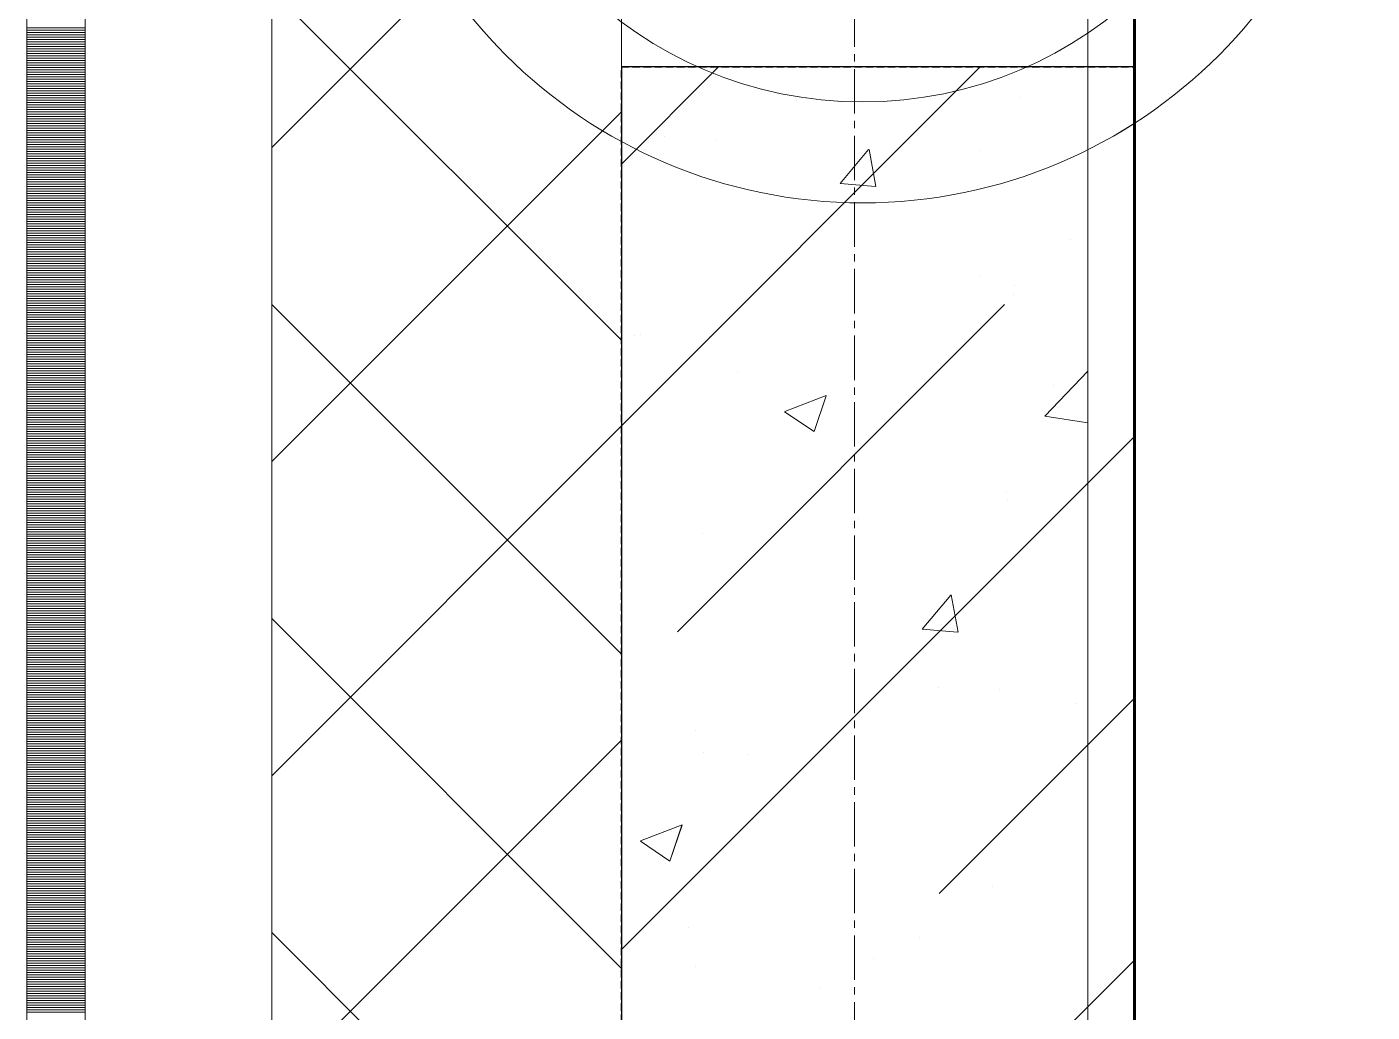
# Model space of a CAD drawing. Header units: millimetres. Extents: x 470010 to 1231400, y -134005 to 421770.
# Drawn here: x 672519 to 673096, y -48116 to -47694 of the extents above; entities that cross this region are included whole.
import ezdxf
from ezdxf.enums import TextEntityAlignment as Align

# ---------------------------------------------------------------- set-up
doc = ezdxf.new("R2010")
doc.units = ezdxf.units.MM
for name, pattern in [('CENTER2', [28.575, 19.05, -3.175, 3.175, -3.175]), ('DASHED', [19.05, 12.7, -6.35]), ('HIDDEN2', [4.7625, 3.175, -1.5875])]:
    doc.linetypes.add(name, pattern=pattern)
doc.layers.get('Defpoints').update_dxf_attribs({"color": 140})
for name, color, linetype, lineweight in [('0) шп потолок', 3, 'Continuous', 60), ('АР_Колонны', 70, 'Continuous', 30), ('АР_Стены ЖБ', 7, 'Continuous', 35), ('АР_Стены ПЕНОблок', 52, 'Continuous', 20), ('АР_Тонкая', 254, 'Continuous', 5), ('АР_Утеплитель', 31, 'Continuous', 0), ('АР_Штриховка', 8, 'Continuous', 0)]:
    doc.layers.add(name, color=color, linetype=linetype, lineweight=lineweight)
doc.layers.add('АР_Делит', color=120, linetype='Continuous', lineweight=0, plot=False)
doc.layers.add('РД_Оси_100', color=7, linetype='Continuous', lineweight=0, true_color=0x525252)
doc.styles.add('style1', font='ARIALN.TTF')

# ---------------------------------------------------------------- blocks, each defined once
blk = doc.blocks.new('СОШ_2200_АР_ОСИ_М100_28.05.24')
at = {"layer": 'АР_Делит', "color": 251, "linetype": 'DASHED', "true_color": 0x636466}
blk.add_lwpolyline([(114955, 135155), (114955, -355), (93595.036, -355), (93595.036, 13855), (94145, 13855), (94145, 68320), (66055, 68320), (66055, 13857.73), (83455, 13857.73), (83455, -355), (45245, -355), (45245, 13145), (44695, 13145), (44695, 26755), (45245, 26755), (45245, 68320), (20455, 68320), (20455, 26755), (27955, 26755), (27955, 13145), (-355, 13145), (-355, 100855)], dxfattribs=at)
at = {"layer": 'РД_Оси_100', "color": 251, "linetype": 'CENTER2', "true_color": 0x636466}
blk.add_line((0, -6155), (0, 139938.679), dxfattribs=at)
blk = doc.blocks.new('A$C9108343f')
at = {"layer": '0) шп потолок'}
blk.add_lwpolyline([(14844.96, 52575), (14844.96, 61255), (7274.96, 61255), (7274.96, 52155), (13824.96, 52155)], dxfattribs=at)
at = {"layer": 'АР_Делит', "color": 18, "true_color": 0x000000}
for radius in [216.34, 173.04]:
    blk.add_circle((7158.34, 52813.08), radius, dxfattribs=at)
at = {"layer": 'АР_Колонны', "color": 18, "linetype": 'HIDDEN2', "lineweight": 25, "true_color": 0x000000}
for p, q in [((7054.96, 52655), (7274.96, 52655)), ((7054.96, 51455), (7054.96, 52655)), ((7274.96, 52655), (7274.96, 51455))]:
    blk.add_line(p, q, dxfattribs=at)
at = {"layer": 'АР_Колонны', "color": 18, "linetype": 'Continuous', "lineweight": 15, "true_color": 0x000000}
for p, q in [((7274.96, 52655), (7054.96, 52655)), ((7054.96, 52655), (7054.96, 51455)), ((7274.96, 52655), (7054.96, 52655)), ((7054.96, 52655), (7054.96, 51455)), ((7274.96, 51455), (7274.96, 52655)), ((7274.96, 51455), (7274.96, 52655))]:
    blk.add_line(p, q, dxfattribs=at)
at = {"layer": 'АР_Стены ЖБ', "color": 18, "linetype": 'Continuous', "lineweight": 30, "true_color": 0x000000}
for p, q in [((7274.96, 52655), (7054.96, 52655)), ((7054.96, 52655), (7054.96, 51455)), ((7274.96, 51455), (7274.96, 52655))]:
    blk.add_line(p, q, dxfattribs=at)
at = {"layer": 'АР_Стены ПЕНОблок', "color": 18, "linetype": 'Continuous', "lineweight": 20, "true_color": 0x000000}
for p, q in [((7054.96, 97555), (7054.96, 21355)), ((7254.96, 21355), (7254.96, 97555))]:
    blk.add_line(p, q, dxfattribs=at)
at = {"layer": 'АР_Тонкая', "color": 18, "linetype": 'Continuous', "lineweight": 5, "true_color": 0x000000}
for p, q in [((6799.96, 97555), (6799.96, 21355)), ((6824.96, 97555), (6824.96, 21355)), ((6824.96, 21355), (6824.96, 97555)), ((6904.96, 21355), (6904.96, 97555))]:
    blk.add_line(p, q, dxfattribs=at)
at = {"layer": 'АР_Утеплитель', "color": 18, "linetype": 'Continuous', "lineweight": 0, "true_color": 0x000000}
for p, q in [((6904.96, 97555), (6904.96, 21355)), ((7054.96, 21355), (7054.96, 97555))]:
    blk.add_line(p, q, dxfattribs=at)
at = {"layer": 'АР_Штриховка', "color": 18, "linetype": 'Continuous', "lineweight": 0, "true_color": 0x000000}
for p, q in [((6904.96, 52620.48), (7054.96, 52770.48)), ((7054.96, 52537.92), (6904.96, 52687.92)), ((6799.96, 52671.75), (6824.96, 52671.75)), ((6799.96, 52670.75), (6824.96, 52670.75)), ((6799.96, 52669.75), (6824.96, 52669.75)), ((6799.96, 52668.75), (6824.96, 52668.75)), ((6799.96, 52667.75), (6824.96, 52667.75)), ((6799.96, 52666.75), (6824.96, 52666.75)), ((6799.96, 52665.75), (6824.96, 52665.75)), ((6799.96, 52664.75), (6824.96, 52664.75)), ((6799.96, 52663.75), (6824.96, 52663.75)), ((6799.96, 52662.75), (6824.96, 52662.75)), ((6799.96, 52661.75), (6824.96, 52661.75)), ((6799.96, 52660.75), (6824.96, 52660.75)), ((6799.96, 52659.75), (6824.96, 52659.75)), ((6799.96, 52658.75), (6824.96, 52658.75)), ((6799.96, 52657.75), (6824.96, 52657.75)), ((6799.96, 52656.75), (6824.96, 52656.75)), ((6799.96, 52655.75), (6824.96, 52655.75)), ((6799.96, 52654.75), (6824.96, 52654.75)), ((6799.96, 52653.75), (6824.96, 52653.75)), ((6799.96, 52652.75), (6824.96, 52652.75)), ((6799.96, 52651.75), (6824.96, 52651.75)), ((6799.96, 52650.75), (6824.96, 52650.75)), ((6799.96, 52649.75), (6824.96, 52649.75)), ((7111.87, 52654.03), (7111.87, 52654.03)), ((7155.32, 52653.4), (7155.32, 52653.4)), ((6799.96, 52648.75), (6824.96, 52648.75)), ((6799.96, 52647.75), (6824.96, 52647.75)), ((6799.96, 52646.75), (6824.96, 52646.75)), ((6799.96, 52645.75), (6824.96, 52645.75)), ((6799.96, 52644.75), (6824.96, 52644.75)), ((6799.96, 52643.75), (6824.96, 52643.75)), ((6799.96, 52642.75), (6824.96, 52642.75)), ((6799.96, 52641.75), (6824.96, 52641.75)), ((6799.96, 52640.75), (6824.96, 52640.75)), ((6799.96, 52639.75), (6824.96, 52639.75)), ((6799.96, 52638.75), (6824.96, 52638.75)), ((6799.96, 52637.75), (6824.96, 52637.75)), ((7130.01, 52640.47), (7130.01, 52640.47)), ((7226.31, 52641.93), (7226.31, 52641.93)), ((6799.96, 52636.75), (6824.96, 52636.75)), ((6799.96, 52635.75), (6824.96, 52635.75)), ((6799.96, 52634.75), (6824.96, 52634.75)), ((6799.96, 52633.75), (6824.96, 52633.75)), ((6799.96, 52632.75), (6824.96, 52632.75)), ((6904.96, 52485.78), (7054.96, 52635.78)), ((6799.96, 52631.75), (6824.96, 52631.75)), ((6799.96, 52630.75), (6824.96, 52630.75)), ((6799.96, 52629.75), (6824.96, 52629.75)), ((6799.96, 52628.75), (6824.96, 52628.75)), ((6799.96, 52627.75), (6824.96, 52627.75)), ((6799.96, 52626.75), (6824.96, 52626.75)), ((6799.96, 52625.75), (6824.96, 52625.75)), ((6799.96, 52624.75), (6824.96, 52624.75)), ((6799.96, 52623.75), (6824.96, 52623.75)), ((6799.96, 52622.75), (6824.96, 52622.75)), ((6799.96, 52621.75), (6824.96, 52621.75)), ((6799.96, 52620.75), (6824.96, 52620.75)), ((7073.29, 52625.01), (7073.29, 52625.01)), ((7095.9, 52624.04), (7095.9, 52624.04)), ((6799.96, 52619.75), (6824.96, 52619.75)), ((6799.96, 52618.75), (6824.96, 52618.75)), ((6799.96, 52617.75), (6824.96, 52617.75)), ((6799.96, 52616.75), (6824.96, 52616.75)), ((6799.96, 52615.75), (6824.96, 52615.75)), ((6799.96, 52614.75), (6824.96, 52614.75)), ((7148.73, 52605.04), (7160.97, 52619.63)), ((7164.11, 52603.75), (7161.17, 52619.67)), ((7208.88, 52619.28), (7208.88, 52619.28)), ((6799.96, 52613.75), (6824.96, 52613.75)), ((6799.96, 52612.75), (6824.96, 52612.75)), ((6799.96, 52611.75), (6824.96, 52611.75)), ((6799.96, 52610.75), (6824.96, 52610.75)), ((6799.96, 52609.75), (6824.96, 52609.75)), ((6799.96, 52608.75), (6824.96, 52608.75)), ((6799.96, 52607.75), (6824.96, 52607.75)), ((6799.96, 52606.75), (6824.96, 52606.75)), ((6799.96, 52605.75), (6824.96, 52605.75)), ((6799.96, 52604.75), (6824.96, 52604.75)), ((6799.96, 52603.75), (6824.96, 52603.75)), ((7148.73, 52605.04), (7163.91, 52603.71)), ((6799.96, 52602.75), (6824.96, 52602.75)), ((6799.96, 52601.75), (6824.96, 52601.75)), ((6799.96, 52600.75), (6824.96, 52600.75)), ((6799.96, 52599.75), (6824.96, 52599.75)), ((6799.96, 52598.75), (6824.96, 52598.75)), ((6799.96, 52597.75), (6824.96, 52597.75)), ((6799.96, 52596.75), (6824.96, 52596.75)), ((6799.96, 52595.75), (6824.96, 52595.75)), ((6799.96, 52594.75), (6824.96, 52594.75)), ((6799.96, 52593.75), (6824.96, 52593.75)), ((6799.96, 52592.75), (6824.96, 52592.75)), ((6799.96, 52591.75), (6824.96, 52591.75)), ((6799.96, 52590.75), (6824.96, 52590.75)), ((6799.96, 52589.75), (6824.96, 52589.75)), ((6799.96, 52588.75), (6824.96, 52588.75)), ((6799.96, 52587.75), (6824.96, 52587.75)), ((6799.96, 52586.75), (6824.96, 52586.75)), ((6799.96, 52585.75), (6824.96, 52585.75)), ((6799.96, 52584.75), (6824.96, 52584.75)), ((6799.96, 52583.75), (6824.96, 52583.75)), ((6799.96, 52582.75), (6824.96, 52582.75)), ((6799.96, 52581.75), (6824.96, 52581.75)), ((6799.96, 52580.75), (6824.96, 52580.75)), ((6799.96, 52579.75), (6824.96, 52579.75)), ((6799.96, 52578.75), (6824.96, 52578.75)), ((6799.96, 52577.75), (6824.96, 52577.75)), ((6799.96, 52576.75), (6824.96, 52576.75)), ((6799.96, 52575.75), (6824.96, 52575.75)), ((6799.96, 52574.75), (6824.96, 52574.75)), ((6799.96, 52573.75), (6824.96, 52573.75)), ((6799.96, 52572.75), (6824.96, 52572.75)), ((6799.96, 52571.75), (6824.96, 52571.75)), ((6799.96, 52570.75), (6824.96, 52570.75)), ((6799.96, 52569.75), (6824.96, 52569.75)), ((6799.96, 52568.75), (6824.96, 52568.75)), ((6799.96, 52567.75), (6824.96, 52567.75)), ((6799.96, 52566.75), (6824.96, 52566.75)), ((6799.96, 52565.75), (6824.96, 52565.75)), ((6799.96, 52564.75), (6824.96, 52564.75)), ((6799.96, 52563.75), (6824.96, 52563.75)), ((6799.96, 52562.75), (6824.96, 52562.75)), ((7208.87, 52565.14), (7208.87, 52565.14)), ((6799.96, 52561.75), (6824.96, 52561.75)), ((6799.96, 52560.75), (6824.96, 52560.75)), ((6799.96, 52559.75), (6824.96, 52559.75)), ((6799.96, 52558.75), (6824.96, 52558.75)), ((6799.96, 52557.75), (6824.96, 52557.75)), ((7223.22, 52557.37), (7223.22, 52557.37)), ((7223.6, 52561.41), (7223.6, 52561.41)), ((6799.96, 52556.75), (6824.96, 52556.75)), ((6799.96, 52555.75), (6824.96, 52555.75)), ((6799.96, 52554.75), (6824.96, 52554.75)), ((6799.96, 52553.75), (6824.96, 52553.75)), ((6799.96, 52552.75), (6824.96, 52552.75)), ((6799.96, 52551.75), (6824.96, 52551.75)), ((7054.96, 52403.21), (6904.96, 52553.21)), ((6799.96, 52550.75), (6824.96, 52550.75)), ((6799.96, 52549.75), (6824.96, 52549.75)), ((6799.96, 52548.75), (6824.96, 52548.75)), ((6799.96, 52547.75), (6824.96, 52547.75)), ((6799.96, 52546.75), (6824.96, 52546.75)), ((6799.96, 52545.75), (6824.96, 52545.75)), ((6799.96, 52544.75), (6824.96, 52544.75)), ((6799.96, 52543.75), (6824.96, 52543.75)), ((6799.96, 52542.75), (6824.96, 52542.75)), ((6799.96, 52541.75), (6824.96, 52541.75)), ((6799.96, 52540.75), (6824.96, 52540.75)), ((6799.96, 52539.75), (6824.96, 52539.75)), ((7060.74, 52539.72), (7060.74, 52539.72)), ((7063.19, 52540.29), (7063.19, 52540.29)), ((6799.96, 52538.75), (6824.96, 52538.75)), ((6799.96, 52537.75), (6824.96, 52537.75)), ((6799.96, 52536.75), (6824.96, 52536.75)), ((6799.96, 52535.75), (6824.96, 52535.75)), ((6799.96, 52534.75), (6824.96, 52534.75)), ((7092.81, 52539.49), (7092.81, 52539.49)), ((6799.96, 52533.75), (6824.96, 52533.75)), ((6799.96, 52532.75), (6824.96, 52532.75)), ((6799.96, 52531.75), (6824.96, 52531.75)), ((6799.96, 52530.75), (6824.96, 52530.75)), ((6799.96, 52529.75), (6824.96, 52529.75)), ((6799.96, 52528.75), (6824.96, 52528.75)), ((6799.96, 52527.75), (6824.96, 52527.75)), ((6799.96, 52526.75), (6824.96, 52526.75)), ((6799.96, 52525.75), (6824.96, 52525.75)), ((6799.96, 52524.75), (6824.96, 52524.75)), ((6799.96, 52523.75), (6824.96, 52523.75)), ((6799.96, 52522.75), (6824.96, 52522.75)), ((7104.79, 52524.29), (7104.79, 52524.29)), ((7236.52, 52505.33), (7254.96, 52524.54)), ((6799.96, 52521.75), (6824.96, 52521.75)), ((6799.96, 52520.75), (6824.96, 52520.75)), ((6799.96, 52519.75), (6824.96, 52519.75)), ((6799.96, 52518.75), (6824.96, 52518.75)), ((6799.96, 52517.75), (6824.96, 52517.75)), ((6799.96, 52516.75), (6824.96, 52516.75)), ((7240.38, 52518.56), (7240.38, 52518.56)), ((6799.96, 52515.75), (6824.96, 52515.75)), ((6799.96, 52514.75), (6824.96, 52514.75)), ((6799.96, 52513.75), (6824.96, 52513.75)), ((6799.96, 52512.75), (6824.96, 52512.75)), ((6799.96, 52511.75), (6824.96, 52511.75)), ((7125.01, 52507.34), (7142.8, 52514.17)), ((7137.59, 52498.68), (7142.75, 52514.03)), ((6799.96, 52510.75), (6824.96, 52510.75)), ((6799.96, 52509.75), (6824.96, 52509.75)), ((6799.96, 52508.75), (6824.96, 52508.75)), ((6799.96, 52507.75), (6824.96, 52507.75)), ((6799.96, 52506.75), (6824.96, 52506.75)), ((6799.96, 52505.75), (6824.96, 52505.75)), ((7124.95, 52507.2), (7137.58, 52498.68)), ((7236.56, 52505.24), (7254.96, 52502.38)), ((6799.96, 52504.75), (6824.96, 52504.75)), ((6799.96, 52503.75), (6824.96, 52503.75)), ((6799.96, 52502.75), (6824.96, 52502.75)), ((6799.96, 52501.75), (6824.96, 52501.75)), ((6799.96, 52500.75), (6824.96, 52500.75)), ((6799.96, 52499.75), (6824.96, 52499.75)), ((6904.96, 52351.08), (7054.96, 52501.08)), ((6799.96, 52498.75), (6824.96, 52498.75)), ((6799.96, 52497.75), (6824.96, 52497.75)), ((6799.96, 52496.75), (6824.96, 52496.75)), ((6799.96, 52495.75), (6824.96, 52495.75)), ((6799.96, 52494.75), (6824.96, 52494.75)), ((6799.96, 52493.75), (6824.96, 52493.75)), ((6799.96, 52492.75), (6824.96, 52492.75)), ((6799.96, 52491.75), (6824.96, 52491.75)), ((6799.96, 52490.75), (6824.96, 52490.75)), ((6799.96, 52489.75), (6824.96, 52489.75)), ((6799.96, 52488.75), (6824.96, 52488.75)), ((6799.96, 52487.75), (6824.96, 52487.75)), ((6799.96, 52486.75), (6824.96, 52486.75)), ((6799.96, 52485.75), (6824.96, 52485.75)), ((6799.96, 52484.75), (6824.96, 52484.75)), ((6799.96, 52483.75), (6824.96, 52483.75)), ((6799.96, 52482.75), (6824.96, 52482.75)), ((6799.96, 52481.75), (6824.96, 52481.75)), ((6799.96, 52480.75), (6824.96, 52480.75)), ((6799.96, 52479.75), (6824.96, 52479.75)), ((6799.96, 52478.75), (6824.96, 52478.75)), ((6799.96, 52477.75), (6824.96, 52477.75)), ((6799.96, 52476.75), (6824.96, 52476.75)), ((6799.96, 52475.75), (6824.96, 52475.75)), ((6799.96, 52474.75), (6824.96, 52474.75)), ((6799.96, 52473.75), (6824.96, 52473.75)), ((6799.96, 52472.75), (6824.96, 52472.75)), ((6799.96, 52471.75), (6824.96, 52471.75)), ((6799.96, 52470.75), (6824.96, 52470.75)), ((7220.13, 52472.82), (7220.13, 52472.82)), ((6799.96, 52469.75), (6824.96, 52469.75)), ((6799.96, 52468.75), (6824.96, 52468.75)), ((6799.96, 52467.75), (6824.96, 52467.75)), ((6799.96, 52466.75), (6824.96, 52466.75)), ((6799.96, 52465.75), (6824.96, 52465.75)), ((6799.96, 52464.75), (6824.96, 52464.75)), ((7220.37, 52469.6), (7220.37, 52469.6)), ((6799.96, 52463.75), (6824.96, 52463.75)), ((6799.96, 52462.75), (6824.96, 52462.75)), ((6799.96, 52461.75), (6824.96, 52461.75)), ((6799.96, 52460.75), (6824.96, 52460.75)), ((6799.96, 52459.75), (6824.96, 52459.75)), ((7156.78, 52461.23), (7156.78, 52461.23)), ((6799.96, 52458.75), (6824.96, 52458.75)), ((6799.96, 52457.75), (6824.96, 52457.75)), ((6799.96, 52456.75), (6824.96, 52456.75)), ((6799.96, 52455.75), (6824.96, 52455.75)), ((6799.96, 52454.75), (6824.96, 52454.75)), ((6799.96, 52453.75), (6824.96, 52453.75)), ((7089.72, 52454.93), (7089.72, 52454.93)), ((6799.96, 52452.75), (6824.96, 52452.75)), ((6799.96, 52451.75), (6824.96, 52451.75)), ((6799.96, 52450.75), (6824.96, 52450.75)), ((6799.96, 52449.75), (6824.96, 52449.75)), ((6799.96, 52448.75), (6824.96, 52448.75)), ((6799.96, 52447.75), (6824.96, 52447.75)), ((6799.96, 52446.75), (6824.96, 52446.75)), ((6799.96, 52445.75), (6824.96, 52445.75)), ((6799.96, 52444.75), (6824.96, 52444.75)), ((6799.96, 52443.75), (6824.96, 52443.75)), ((6799.96, 52442.75), (6824.96, 52442.75)), ((6799.96, 52441.75), (6824.96, 52441.75)), ((6799.96, 52440.75), (6824.96, 52440.75)), ((6799.96, 52439.75), (6824.96, 52439.75)), ((6799.96, 52438.75), (6824.96, 52438.75)), ((6799.96, 52437.75), (6824.96, 52437.75)), ((6799.96, 52436.75), (6824.96, 52436.75)), ((6799.96, 52435.75), (6824.96, 52435.75)), ((6799.96, 52434.75), (6824.96, 52434.75)), ((6799.96, 52433.75), (6824.96, 52433.75)), ((6799.96, 52432.75), (6824.96, 52432.75)), ((6799.96, 52431.75), (6824.96, 52431.75)), ((6799.96, 52430.75), (6824.96, 52430.75)), ((6799.96, 52429.75), (6824.96, 52429.75)), ((6799.96, 52428.75), (6824.96, 52428.75)), ((6799.96, 52427.75), (6824.96, 52427.75)), ((6799.96, 52426.75), (6824.96, 52426.75)), ((6799.96, 52425.75), (6824.96, 52425.75)), ((6799.96, 52424.75), (6824.96, 52424.75)), ((7183.97, 52413.98), (7196.22, 52428.58)), ((7199.35, 52412.69), (7196.42, 52428.61)), ((6799.96, 52423.75), (6824.96, 52423.75)), ((6799.96, 52422.75), (6824.96, 52422.75)), ((6799.96, 52421.75), (6824.96, 52421.75)), ((6799.96, 52420.75), (6824.96, 52420.75)), ((6799.96, 52419.75), (6824.96, 52419.75)), ((6799.96, 52418.75), (6824.96, 52418.75)), ((7054.96, 52268.51), (6904.96, 52418.51)), ((6799.96, 52417.75), (6824.96, 52417.75)), ((6799.96, 52416.75), (6824.96, 52416.75)), ((6799.96, 52415.75), (6824.96, 52415.75)), ((6799.96, 52414.75), (6824.96, 52414.75)), ((6799.96, 52413.75), (6824.96, 52413.75)), ((6799.96, 52412.75), (6824.96, 52412.75)), ((7183.97, 52413.98), (7199.15, 52412.65)), ((7198.38, 52413.59), (7198.38, 52413.59)), ((6799.96, 52411.75), (6824.96, 52411.75)), ((6799.96, 52410.75), (6824.96, 52410.75)), ((6799.96, 52409.75), (6824.96, 52409.75)), ((6799.96, 52408.75), (6824.96, 52408.75)), ((6799.96, 52407.75), (6824.96, 52407.75)), ((6799.96, 52406.75), (6824.96, 52406.75)), ((6799.96, 52405.75), (6824.96, 52405.75)), ((6799.96, 52404.75), (6824.96, 52404.75)), ((6799.96, 52403.75), (6824.96, 52403.75)), ((6799.96, 52402.75), (6824.96, 52402.75)), ((6799.96, 52401.75), (6824.96, 52401.75)), ((6799.96, 52400.75), (6824.96, 52400.75)), ((6799.96, 52399.75), (6824.96, 52399.75)), ((6799.96, 52398.75), (6824.96, 52398.75)), ((6799.96, 52397.75), (6824.96, 52397.75)), ((6799.96, 52396.75), (6824.96, 52396.75)), ((6799.96, 52395.75), (6824.96, 52395.75)), ((6799.96, 52394.75), (6824.96, 52394.75)), ((6799.96, 52393.75), (6824.96, 52393.75)), ((6799.96, 52392.75), (6824.96, 52392.75)), ((6799.96, 52391.75), (6824.96, 52391.75)), ((6799.96, 52390.75), (6824.96, 52390.75)), ((6799.96, 52389.75), (6824.96, 52389.75)), ((7055.33, 52394.5), (7055.33, 52394.5)), ((6799.96, 52388.75), (6824.96, 52388.75)), ((6799.96, 52387.75), (6824.96, 52387.75)), ((6799.96, 52386.75), (6824.96, 52386.75)), ((6799.96, 52385.75), (6824.96, 52385.75)), ((6799.96, 52384.75), (6824.96, 52384.75)), ((7190.92, 52388.77), (7190.92, 52388.77)), ((7217.04, 52388.26), (7217.04, 52388.26)), ((6799.96, 52383.75), (6824.96, 52383.75)), ((6799.96, 52382.75), (6824.96, 52382.75)), ((6799.96, 52381.75), (6824.96, 52381.75)), ((6799.96, 52380.75), (6824.96, 52380.75)), ((6799.96, 52379.75), (6824.96, 52379.75)), ((6799.96, 52378.75), (6824.96, 52378.75)), ((7249.75, 52382.08), (7249.75, 52382.08)), ((6799.96, 52377.75), (6824.96, 52377.75)), ((6799.96, 52376.75), (6824.96, 52376.75)), ((6799.96, 52375.75), (6824.96, 52375.75)), ((6799.96, 52374.75), (6824.96, 52374.75)), ((6799.96, 52373.75), (6824.96, 52373.75)), ((6799.96, 52372.75), (6824.96, 52372.75)), ((6799.96, 52371.75), (6824.96, 52371.75)), ((6799.96, 52370.75), (6824.96, 52370.75)), ((6799.96, 52369.75), (6824.96, 52369.75)), ((6799.96, 52368.75), (6824.96, 52368.75)), ((6799.96, 52367.75), (6824.96, 52367.75)), ((6799.96, 52366.75), (6824.96, 52366.75)), ((7086.63, 52370.38), (7086.63, 52370.38)), ((7153.55, 52369.42), (7153.55, 52369.42)), ((6799.96, 52365.75), (6824.96, 52365.75)), ((6799.96, 52364.75), (6824.96, 52364.75)), ((6799.96, 52363.75), (6824.96, 52363.75)), ((6799.96, 52362.75), (6824.96, 52362.75)), ((6799.96, 52361.75), (6824.96, 52361.75)), ((6904.96, 52216.37), (7054.96, 52366.37)), ((7089.96, 52361.05), (7089.96, 52361.05)), ((6799.96, 52360.75), (6824.96, 52360.75)), ((6799.96, 52359.75), (6824.96, 52359.75)), ((6799.96, 52358.75), (6824.96, 52358.75)), ((6799.96, 52357.75), (6824.96, 52357.75)), ((6799.96, 52356.75), (6824.96, 52356.75)), ((6799.96, 52355.75), (6824.96, 52355.75)), ((7108.88, 52360.38), (7108.88, 52360.38)), ((6799.96, 52354.75), (6824.96, 52354.75)), ((6799.96, 52353.75), (6824.96, 52353.75)), ((6799.96, 52352.75), (6824.96, 52352.75)), ((6799.96, 52351.75), (6824.96, 52351.75)), ((6799.96, 52350.75), (6824.96, 52350.75)), ((6799.96, 52349.75), (6824.96, 52349.75)), ((7244.47, 52354.65), (7244.47, 52354.65)), ((6799.96, 52348.75), (6824.96, 52348.75)), ((6799.96, 52347.75), (6824.96, 52347.75)), ((6799.96, 52346.75), (6824.96, 52346.75)), ((6799.96, 52345.75), (6824.96, 52345.75)), ((6799.96, 52344.75), (6824.96, 52344.75)), ((6799.96, 52343.75), (6824.96, 52343.75)), ((6799.96, 52342.75), (6824.96, 52342.75)), ((6799.96, 52341.75), (6824.96, 52341.75)), ((6799.96, 52340.75), (6824.96, 52340.75)), ((6799.96, 52339.75), (6824.96, 52339.75)), ((6799.96, 52338.75), (6824.96, 52338.75)), ((6799.96, 52337.75), (6824.96, 52337.75)), ((6799.96, 52336.75), (6824.96, 52336.75)), ((6799.96, 52335.75), (6824.96, 52335.75)), ((6799.96, 52334.75), (6824.96, 52334.75)), ((6799.96, 52333.75), (6824.96, 52333.75)), ((6799.96, 52332.75), (6824.96, 52332.75)), ((7111.12, 52332.39), (7111.12, 52332.39)), ((6799.96, 52331.75), (6824.96, 52331.75)), ((6799.96, 52330.75), (6824.96, 52330.75)), ((6799.96, 52329.75), (6824.96, 52329.75)), ((6799.96, 52328.75), (6824.96, 52328.75)), ((6799.96, 52327.75), (6824.96, 52327.75)), ((6799.96, 52326.75), (6824.96, 52326.75)), ((7063.21, 52323.15), (7080.99, 52329.98)), ((7075.79, 52314.49), (7080.94, 52329.84)), ((6799.96, 52325.75), (6824.96, 52325.75)), ((6799.96, 52324.75), (6824.96, 52324.75)), ((6799.96, 52323.75), (6824.96, 52323.75)), ((6799.96, 52322.75), (6824.96, 52322.75)), ((6799.96, 52321.75), (6824.96, 52321.75)), ((6799.96, 52320.75), (6824.96, 52320.75)), ((7063.15, 52323.01), (7075.78, 52314.49)), ((6799.96, 52319.75), (6824.96, 52319.75)), ((6799.96, 52318.75), (6824.96, 52318.75)), ((6799.96, 52317.75), (6824.96, 52317.75)), ((6799.96, 52316.75), (6824.96, 52316.75)), ((6799.96, 52315.75), (6824.96, 52315.75)), ((6799.96, 52314.75), (6824.96, 52314.75)), ((6799.96, 52313.75), (6824.96, 52313.75)), ((6799.96, 52312.75), (6824.96, 52312.75)), ((6799.96, 52311.75), (6824.96, 52311.75)), ((6799.96, 52310.75), (6824.96, 52310.75)), ((6799.96, 52309.75), (6824.96, 52309.75)), ((6799.96, 52308.75), (6824.96, 52308.75)), ((6799.96, 52307.75), (6824.96, 52307.75)), ((6799.96, 52306.75), (6824.96, 52306.75)), ((6799.96, 52305.75), (6824.96, 52305.75)), ((6799.96, 52304.75), (6824.96, 52304.75)), ((6799.96, 52303.75), (6824.96, 52303.75)), ((7213.95, 52303.71), (7213.95, 52303.71)), ((6799.96, 52302.75), (6824.96, 52302.75)), ((6799.96, 52301.75), (6824.96, 52301.75)), ((6799.96, 52300.75), (6824.96, 52300.75)), ((6799.96, 52299.75), (6824.96, 52299.75)), ((6799.96, 52298.75), (6824.96, 52298.75)), ((6799.96, 52297.75), (6824.96, 52297.75)), ((6799.96, 52296.75), (6824.96, 52296.75)), ((6799.96, 52295.75), (6824.96, 52295.75)), ((6799.96, 52294.75), (6824.96, 52294.75)), ((6799.96, 52293.75), (6824.96, 52293.75)), ((6799.96, 52292.75), (6824.96, 52292.75)), ((6799.96, 52291.75), (6824.96, 52291.75)), ((6799.96, 52290.75), (6824.96, 52290.75)), ((6799.96, 52289.75), (6824.96, 52289.75)), ((6799.96, 52288.75), (6824.96, 52288.75)), ((6799.96, 52287.75), (6824.96, 52287.75)), ((6799.96, 52286.75), (6824.96, 52286.75)), ((7083.54, 52285.82), (7083.54, 52285.82)), ((6799.96, 52285.75), (6824.96, 52285.75)), ((6799.96, 52284.75), (6824.96, 52284.75)), ((6799.96, 52283.75), (6824.96, 52283.75)), ((6799.96, 52282.75), (6824.96, 52282.75)), ((6799.96, 52281.75), (6824.96, 52281.75)), ((6799.96, 52280.75), (6824.96, 52280.75)), ((7054.96, 52133.81), (6904.96, 52283.81)), ((7182.93, 52281.9), (7182.93, 52281.9)), ((6799.96, 52279.75), (6824.96, 52279.75)), ((6799.96, 52278.75), (6824.96, 52278.75)), ((6799.96, 52277.75), (6824.96, 52277.75)), ((6799.96, 52276.75), (6824.96, 52276.75)), ((6799.96, 52275.75), (6824.96, 52275.75)), ((6799.96, 52274.75), (6824.96, 52274.75)), ((6799.96, 52273.75), (6824.96, 52273.75)), ((6799.96, 52272.75), (6824.96, 52272.75)), ((6799.96, 52271.75), (6824.96, 52271.75)), ((6799.96, 52270.75), (6824.96, 52270.75)), ((6799.96, 52269.75), (6824.96, 52269.75)), ((6799.96, 52268.75), (6824.96, 52268.75)), ((7086.73, 52269.24), (7086.73, 52269.24)), ((6799.96, 52267.75), (6824.96, 52267.75)), ((6799.96, 52266.75), (6824.96, 52266.75)), ((6799.96, 52265.75), (6824.96, 52265.75)), ((6799.96, 52264.75), (6824.96, 52264.75)), ((6799.96, 52263.75), (6824.96, 52263.75)), ((6799.96, 52262.75), (6824.96, 52262.75)), ((6799.96, 52261.75), (6824.96, 52261.75)), ((6799.96, 52260.75), (6824.96, 52260.75)), ((6799.96, 52259.75), (6824.96, 52259.75)), ((6799.96, 52258.75), (6824.96, 52258.75)), ((6799.96, 52257.75), (6824.96, 52257.75)), ((7140.38, 52259.66), (7140.38, 52259.66)), ((6799.96, 52256.75), (6824.96, 52256.75)), ((6799.96, 52255.75), (6824.96, 52255.75)), ((6799.96, 52254.75), (6824.96, 52254.75)), ((6799.96, 52253.75), (6824.96, 52253.75)), ((6799.96, 52252.75), (6824.96, 52252.75)), ((6799.96, 52251.75), (6824.96, 52251.75)), ((6799.96, 52250.75), (6824.96, 52250.75))]:
    blk.add_line(p, q, dxfattribs=at)
at = {"layer": 'АР_Штриховка', "color": 18, "linetype": 'Continuous', "lineweight": 5, "true_color": 0x000000}
for p, q in [((7054.96, 52501.08), (7208.88, 52655)), ((7054.96, 52613.33), (7096.63, 52655)), ((7247.37, 52581.24), (7247.37, 52581.24)), ((7078.99, 52412.86), (7219.31, 52553.17)), ((7054.96, 52276.57), (7274.96, 52496.57)), ((7191.24, 52300.6), (7274.96, 52384.32)), ((7054.96, 52052.06), (7274.96, 52272.06)), ((7163.18, 52272.54), (7163.18, 52272.54))]:
    blk.add_line(p, q, dxfattribs=at)
at = {"layer": 'РД_Оси_100'}
blk.add_blockref('СОШ_2200_АР_ОСИ_М100_28.05.24', (7154.96, 6755), dxfattribs=at)
at = {"layer": 'Defpoints', "color": 18, "true_color": 0x000000, "style": 'style1'}
for p in [(143949.34, 316089.12), (143974.98, 281639.5), (143890.4, 273244.71), (143839.99, 264276.81), (143967.75, 254892.38), (12251.96, 104178.14), (12382.58, 96023.14)]:
    blk.add_attdef('АР-ПОМЕЩЕНИЕ:НАИМЕНОВАНИЕ', text='', height=100, dxfattribs=at).set_placement(p, align=Align.MIDDLE)
at = {"layer": 'Defpoints', "color": 18, "true_color": 0x000000, "style": 'style1', "flags": 8}
for p in [(143951.3, 279099.09), (143848.34, 269251.11), (143875.33, 260094.25), (144049.74, 250824.7), (163419.28, 238153.36), (155897.46, 237965.97), (183037.2, 237965.97), (143342.94, 237876.19)]:
    blk.add_attdef('АР-ПОМЕЩЕНИЕ:НАИМЕНОВАНИЕ', text='', height=100, dxfattribs=at).set_placement(p, align=Align.MIDDLE)

msp = doc.modelspace()

# ---------------------------------------------------------------- linework, layer by layer
at = {"layer": '0) шп потолок'}
msp.add_lwpolyline([(680563.57, -47791.242), (680563.57, -39111.242), (672993.57, -39111.242), (672993.57, -48211.242), (679543.57, -48211.242)], dxfattribs=at)
at = {"layer": 'АР_Делит', "color": 18, "true_color": 0x000000}
for radius in [216.336, 173.036]:
    msp.add_circle((672876.957, -47553.162), radius, dxfattribs=at)
at = {"layer": 'АР_Колонны', "color": 18, "linetype": 'HIDDEN2', "lineweight": 25, "true_color": 0x000000}
for p, q in [((672773.57, -47711.242), (672993.57, -47711.242)), ((672773.57, -48911.242), (672773.57, -47711.242)), ((672993.57, -47711.242), (672993.57, -48911.242))]:
    msp.add_line(p, q, dxfattribs=at)
at = {"layer": 'АР_Колонны', "color": 18, "linetype": 'Continuous', "lineweight": 15, "true_color": 0x000000}
for p, q in [((672993.57, -47711.242), (672773.57, -47711.242)), ((672773.57, -47711.242), (672773.57, -48911.242)), ((672993.57, -47711.242), (672773.57, -47711.242)), ((672773.57, -47711.242), (672773.57, -48911.242)), ((672993.57, -48911.242), (672993.57, -47711.242)), ((672993.57, -48911.242), (672993.57, -47711.242))]:
    msp.add_line(p, q, dxfattribs=at)
at = {"layer": 'АР_Стены ЖБ', "color": 18, "linetype": 'Continuous', "lineweight": 30, "true_color": 0x000000}
for p, q in [((672993.57, -47711.242), (672773.57, -47711.242)), ((672773.57, -47711.242), (672773.57, -48911.242)), ((672993.57, -48911.242), (672993.57, -47711.242))]:
    msp.add_line(p, q, dxfattribs=at)
at = {"layer": 'АР_Стены ПЕНОблок', "color": 18, "linetype": 'Continuous', "lineweight": 20, "true_color": 0x000000}
for p, q in [((672773.57, -2811.242), (672773.57, -79011.242)), ((672973.57, -79011.242), (672973.57, -2811.242))]:
    msp.add_line(p, q, dxfattribs=at)
at = {"layer": 'АР_Тонкая', "color": 18, "linetype": 'Continuous', "lineweight": 5, "true_color": 0x000000}
for p, q in [((672518.57, -2811.242), (672518.57, -79011.242)), ((672543.57, -2811.242), (672543.57, -79011.242)), ((672543.57, -79011.242), (672543.57, -2811.242)), ((672623.57, -79011.242), (672623.57, -2811.242))]:
    msp.add_line(p, q, dxfattribs=at)
at = {"layer": 'АР_Утеплитель', "color": 18, "linetype": 'Continuous', "lineweight": 0, "true_color": 0x000000}
for p, q in [((672623.57, -2811.242), (672623.57, -79011.242)), ((672773.57, -79011.242), (672773.57, -2811.242))]:
    msp.add_line(p, q, dxfattribs=at)
at = {"layer": 'АР_Штриховка', "color": 18, "linetype": 'Continuous', "lineweight": 0, "true_color": 0x000000}
for p, q in [((672623.57, -47745.758), (672773.57, -47595.758)), ((672773.57, -47828.325), (672623.57, -47678.325)), ((672518.57, -47694.492), (672543.57, -47694.492)), ((672518.57, -47695.492), (672543.57, -47695.492)), ((672518.57, -47696.492), (672543.57, -47696.492)), ((672518.57, -47697.492), (672543.57, -47697.492)), ((672518.57, -47698.492), (672543.57, -47698.492)), ((672518.57, -47699.492), (672543.57, -47699.492)), ((672518.57, -47700.492), (672543.57, -47700.492)), ((672518.57, -47701.492), (672543.57, -47701.492)), ((672518.57, -47702.492), (672543.57, -47702.492)), ((672518.57, -47703.492), (672543.57, -47703.492)), ((672518.57, -47704.492), (672543.57, -47704.492)), ((672518.57, -47705.492), (672543.57, -47705.492)), ((672518.57, -47706.492), (672543.57, -47706.492)), ((672518.57, -47707.492), (672543.57, -47707.492)), ((672518.57, -47708.492), (672543.57, -47708.492)), ((672518.57, -47709.492), (672543.57, -47709.492)), ((672518.57, -47710.492), (672543.57, -47710.492)), ((672518.57, -47711.492), (672543.57, -47711.492)), ((672518.57, -47712.492), (672543.57, -47712.492)), ((672518.57, -47713.492), (672543.57, -47713.492)), ((672518.57, -47714.492), (672543.57, -47714.492)), ((672518.57, -47715.492), (672543.57, -47715.492)), ((672518.57, -47716.492), (672543.57, -47716.492)), ((672518.57, -47717.492), (672543.57, -47717.492)), ((672518.57, -47718.492), (672543.57, -47718.492)), ((672518.57, -47719.492), (672543.57, -47719.492)), ((672518.57, -47720.492), (672543.57, -47720.492)), ((672518.57, -47721.492), (672543.57, -47721.492)), ((672518.57, -47722.492), (672543.57, -47722.492)), ((672518.57, -47723.492), (672543.57, -47723.492)), ((672518.57, -47724.492), (672543.57, -47724.492)), ((672518.57, -47725.492), (672543.57, -47725.492)), ((672518.57, -47726.492), (672543.57, -47726.492)), ((672518.57, -47727.492), (672543.57, -47727.492)), ((672518.57, -47728.492), (672543.57, -47728.492)), ((672518.57, -47729.492), (672543.57, -47729.492)), ((672518.57, -47730.492), (672543.57, -47730.492)), ((672518.57, -47731.492), (672543.57, -47731.492)), ((672518.57, -47732.492), (672543.57, -47732.492)), ((672623.57, -47880.462), (672773.57, -47730.462)), ((672518.57, -47733.492), (672543.57, -47733.492)), ((672518.57, -47734.492), (672543.57, -47734.492)), ((672518.57, -47735.492), (672543.57, -47735.492)), ((672518.57, -47736.492), (672543.57, -47736.492)), ((672518.57, -47737.492), (672543.57, -47737.492)), ((672518.57, -47738.492), (672543.57, -47738.492)), ((672518.57, -47739.492), (672543.57, -47739.492)), ((672518.57, -47740.492), (672543.57, -47740.492)), ((672518.57, -47741.492), (672543.57, -47741.492)), ((672518.57, -47742.492), (672543.57, -47742.492)), ((672518.57, -47743.492), (672543.57, -47743.492)), ((672518.57, -47744.492), (672543.57, -47744.492)), ((672518.57, -47745.492), (672543.57, -47745.492)), ((672518.57, -47746.492), (672543.57, -47746.492)), ((672518.57, -47747.492), (672543.57, -47747.492)), ((672518.57, -47748.492), (672543.57, -47748.492)), ((672518.57, -47749.492), (672543.57, -47749.492)), ((672518.57, -47750.492), (672543.57, -47750.492)), ((672867.341, -47761.201), (672879.586, -47746.608)), ((672882.724, -47762.497), (672879.787, -47746.575)), ((672518.57, -47751.492), (672543.57, -47751.492)), ((672518.57, -47752.492), (672543.57, -47752.492)), ((672518.57, -47753.492), (672543.57, -47753.492)), ((672518.57, -47754.492), (672543.57, -47754.492)), ((672518.57, -47755.492), (672543.57, -47755.492)), ((672518.57, -47756.492), (672543.57, -47756.492)), ((672518.57, -47757.492), (672543.57, -47757.492)), ((672518.57, -47758.492), (672543.57, -47758.492)), ((672518.57, -47759.492), (672543.57, -47759.492)), ((672518.57, -47760.492), (672543.57, -47760.492)), ((672518.57, -47761.492), (672543.57, -47761.492)), ((672867.341, -47761.205), (672882.523, -47762.533)), ((672518.57, -47762.492), (672543.57, -47762.492)), ((672518.57, -47763.492), (672543.57, -47763.492)), ((672518.57, -47764.492), (672543.57, -47764.492)), ((672518.57, -47765.492), (672543.57, -47765.492)), ((672518.57, -47766.492), (672543.57, -47766.492)), ((672518.57, -47767.492), (672543.57, -47767.492)), ((672518.57, -47768.492), (672543.57, -47768.492)), ((672518.57, -47769.492), (672543.57, -47769.492)), ((672518.57, -47770.492), (672543.57, -47770.492)), ((672518.57, -47771.492), (672543.57, -47771.492)), ((672518.57, -47772.492), (672543.57, -47772.492)), ((672518.57, -47773.492), (672543.57, -47773.492)), ((672518.57, -47774.492), (672543.57, -47774.492)), ((672518.57, -47775.492), (672543.57, -47775.492)), ((672518.57, -47776.492), (672543.57, -47776.492)), ((672518.57, -47777.492), (672543.57, -47777.492)), ((672518.57, -47778.492), (672543.57, -47778.492)), ((672518.57, -47779.492), (672543.57, -47779.492)), ((672518.57, -47780.492), (672543.57, -47780.492)), ((672518.57, -47781.492), (672543.57, -47781.492)), ((672518.57, -47782.492), (672543.57, -47782.492)), ((672518.57, -47783.492), (672543.57, -47783.492)), ((672518.57, -47784.492), (672543.57, -47784.492)), ((672518.57, -47785.492), (672543.57, -47785.492)), ((672518.57, -47786.492), (672543.57, -47786.492)), ((672518.57, -47787.492), (672543.57, -47787.492)), ((672518.57, -47788.492), (672543.57, -47788.492)), ((672518.57, -47789.492), (672543.57, -47789.492)), ((672518.57, -47790.492), (672543.57, -47790.492)), ((672518.57, -47791.492), (672543.57, -47791.492)), ((672518.57, -47792.492), (672543.57, -47792.492)), ((672518.57, -47793.492), (672543.57, -47793.492)), ((672518.57, -47794.492), (672543.57, -47794.492)), ((672518.57, -47795.492), (672543.57, -47795.492)), ((672518.57, -47796.492), (672543.57, -47796.492)), ((672518.57, -47797.492), (672543.57, -47797.492)), ((672518.57, -47798.492), (672543.57, -47798.492)), ((672518.57, -47799.492), (672543.57, -47799.492)), ((672518.57, -47800.492), (672543.57, -47800.492)), ((672518.57, -47801.492), (672543.57, -47801.492)), ((672518.57, -47802.492), (672543.57, -47802.492)), ((672518.57, -47803.492), (672543.57, -47803.492)), ((672518.57, -47804.492), (672543.57, -47804.492)), ((672518.57, -47805.492), (672543.57, -47805.492)), ((672518.57, -47806.492), (672543.57, -47806.492)), ((672518.57, -47807.492), (672543.57, -47807.492)), ((672518.57, -47808.492), (672543.57, -47808.492)), ((672518.57, -47809.492), (672543.57, -47809.492)), ((672518.57, -47810.492), (672543.57, -47810.492)), ((672518.57, -47811.492), (672543.57, -47811.492)), ((672518.57, -47812.492), (672543.57, -47812.492)), ((672518.57, -47813.492), (672543.57, -47813.492)), ((672773.57, -47963.029), (672623.57, -47813.029)), ((672518.57, -47814.492), (672543.57, -47814.492)), ((672518.57, -47815.492), (672543.57, -47815.492)), ((672518.57, -47816.492), (672543.57, -47816.492)), ((672518.57, -47817.492), (672543.57, -47817.492)), ((672518.57, -47818.492), (672543.57, -47818.492)), ((672518.57, -47819.492), (672543.57, -47819.492)), ((672518.57, -47820.492), (672543.57, -47820.492)), ((672518.57, -47821.492), (672543.57, -47821.492)), ((672518.57, -47822.492), (672543.57, -47822.492)), ((672518.57, -47823.492), (672543.57, -47823.492)), ((672518.57, -47824.492), (672543.57, -47824.492)), ((672518.57, -47825.492), (672543.57, -47825.492)), ((672518.57, -47826.492), (672543.57, -47826.492)), ((672518.57, -47827.492), (672543.57, -47827.492)), ((672518.57, -47828.492), (672543.57, -47828.492)), ((672518.57, -47829.492), (672543.57, -47829.492)), ((672518.57, -47830.492), (672543.57, -47830.492)), ((672518.57, -47831.492), (672543.57, -47831.492)), ((672518.57, -47832.492), (672543.57, -47832.492)), ((672518.57, -47833.492), (672543.57, -47833.492)), ((672518.57, -47834.492), (672543.57, -47834.492)), ((672518.57, -47835.492), (672543.57, -47835.492)), ((672518.57, -47836.492), (672543.57, -47836.492)), ((672518.57, -47837.492), (672543.57, -47837.492)), ((672518.57, -47838.492), (672543.57, -47838.492)), ((672518.57, -47839.492), (672543.57, -47839.492)), ((672518.57, -47840.492), (672543.57, -47840.492)), ((672518.57, -47841.492), (672543.57, -47841.492)), ((672518.57, -47842.492), (672543.57, -47842.492)), ((672955.133, -47860.916), (672973.57, -47841.7)), ((672518.57, -47843.492), (672543.57, -47843.492)), ((672518.57, -47844.492), (672543.57, -47844.492)), ((672518.57, -47845.492), (672543.57, -47845.492)), ((672518.57, -47846.492), (672543.57, -47846.492)), ((672518.57, -47847.492), (672543.57, -47847.492)), ((672518.57, -47848.492), (672543.57, -47848.492)), ((672518.57, -47849.492), (672543.57, -47849.492)), ((672518.57, -47850.492), (672543.57, -47850.492)), ((672518.57, -47851.492), (672543.57, -47851.492)), ((672518.57, -47852.492), (672543.57, -47852.492)), ((672518.57, -47853.492), (672543.57, -47853.492)), ((672518.57, -47854.492), (672543.57, -47854.492)), ((672843.623, -47858.9), (672861.408, -47852.074)), ((672856.207, -47867.566), (672861.357, -47852.217)), ((672518.57, -47855.492), (672543.57, -47855.492)), ((672518.57, -47856.492), (672543.57, -47856.492)), ((672518.57, -47857.492), (672543.57, -47857.492)), ((672518.57, -47858.492), (672543.57, -47858.492)), ((672518.57, -47859.492), (672543.57, -47859.492)), ((672843.56, -47859.039), (672856.194, -47867.561)), ((672518.57, -47860.492), (672543.57, -47860.492)), ((672518.57, -47861.492), (672543.57, -47861.492)), ((672518.57, -47862.492), (672543.57, -47862.492)), ((672518.57, -47863.492), (672543.57, -47863.492)), ((672518.57, -47864.492), (672543.57, -47864.492)), ((672518.57, -47865.492), (672543.57, -47865.492)), ((672623.57, -48015.166), (672773.57, -47865.166)), ((672955.176, -47861.007), (672973.57, -47863.86)), ((672518.57, -47866.492), (672543.57, -47866.492)), ((672518.57, -47867.492), (672543.57, -47867.492)), ((672518.57, -47868.492), (672543.57, -47868.492)), ((672518.57, -47869.492), (672543.57, -47869.492)), ((672518.57, -47870.492), (672543.57, -47870.492)), ((672518.57, -47871.492), (672543.57, -47871.492)), ((672518.57, -47872.492), (672543.57, -47872.492)), ((672518.57, -47873.492), (672543.57, -47873.492)), ((672518.57, -47874.492), (672543.57, -47874.492)), ((672518.57, -47875.492), (672543.57, -47875.492)), ((672518.57, -47876.492), (672543.57, -47876.492)), ((672518.57, -47877.492), (672543.57, -47877.492)), ((672518.57, -47878.492), (672543.57, -47878.492)), ((672518.57, -47879.492), (672543.57, -47879.492)), ((672518.57, -47880.492), (672543.57, -47880.492)), ((672518.57, -47881.492), (672543.57, -47881.492)), ((672518.57, -47882.492), (672543.57, -47882.492)), ((672518.57, -47883.492), (672543.57, -47883.492)), ((672518.57, -47884.492), (672543.57, -47884.492)), ((672518.57, -47885.492), (672543.57, -47885.492)), ((672518.57, -47886.492), (672543.57, -47886.492)), ((672518.57, -47887.492), (672543.57, -47887.492)), ((672518.57, -47888.492), (672543.57, -47888.492)), ((672518.57, -47889.492), (672543.57, -47889.492)), ((672518.57, -47890.492), (672543.57, -47890.492)), ((672518.57, -47891.492), (672543.57, -47891.492)), ((672518.57, -47892.492), (672543.57, -47892.492)), ((672518.57, -47893.492), (672543.57, -47893.492)), ((672518.57, -47894.492), (672543.57, -47894.492)), ((672518.57, -47895.492), (672543.57, -47895.492)), ((672518.57, -47896.492), (672543.57, -47896.492)), ((672518.57, -47897.492), (672543.57, -47897.492)), ((672518.57, -47898.492), (672543.57, -47898.492)), ((672518.57, -47899.492), (672543.57, -47899.492)), ((672518.57, -47900.492), (672543.57, -47900.492)), ((672518.57, -47901.492), (672543.57, -47901.492)), ((672518.57, -47902.492), (672543.57, -47902.492)), ((672518.57, -47903.492), (672543.57, -47903.492)), ((672518.57, -47904.492), (672543.57, -47904.492)), ((672518.57, -47905.492), (672543.57, -47905.492)), ((672518.57, -47906.492), (672543.57, -47906.492)), ((672518.57, -47907.492), (672543.57, -47907.492)), ((672518.57, -47908.492), (672543.57, -47908.492)), ((672518.57, -47909.492), (672543.57, -47909.492)), ((672518.57, -47910.492), (672543.57, -47910.492)), ((672518.57, -47911.492), (672543.57, -47911.492)), ((672518.57, -47912.492), (672543.57, -47912.492)), ((672518.57, -47913.492), (672543.57, -47913.492)), ((672518.57, -47914.492), (672543.57, -47914.492)), ((672518.57, -47915.492), (672543.57, -47915.492)), ((672518.57, -47916.492), (672543.57, -47916.492)), ((672518.57, -47917.492), (672543.57, -47917.492)), ((672518.57, -47918.492), (672543.57, -47918.492)), ((672518.57, -47919.492), (672543.57, -47919.492)), ((672518.57, -47920.492), (672543.57, -47920.492)), ((672518.57, -47921.492), (672543.57, -47921.492)), ((672518.57, -47922.492), (672543.57, -47922.492)), ((672518.57, -47923.492), (672543.57, -47923.492)), ((672518.57, -47924.492), (672543.57, -47924.492)), ((672518.57, -47925.492), (672543.57, -47925.492)), ((672518.57, -47926.492), (672543.57, -47926.492)), ((672518.57, -47927.492), (672543.57, -47927.492)), ((672518.57, -47928.492), (672543.57, -47928.492)), ((672518.57, -47929.492), (672543.57, -47929.492)), ((672518.57, -47930.492), (672543.57, -47930.492)), ((672518.57, -47931.492), (672543.57, -47931.492)), ((672518.57, -47932.492), (672543.57, -47932.492)), ((672518.57, -47933.492), (672543.57, -47933.492)), ((672518.57, -47934.492), (672543.57, -47934.492)), ((672518.57, -47935.492), (672543.57, -47935.492)), ((672518.57, -47936.492), (672543.57, -47936.492)), ((672518.57, -47937.492), (672543.57, -47937.492)), ((672518.57, -47938.492), (672543.57, -47938.492)), ((672518.57, -47939.492), (672543.57, -47939.492)), ((672518.57, -47940.492), (672543.57, -47940.492)), ((672902.585, -47952.258), (672914.83, -47937.665)), ((672917.967, -47953.554), (672915.03, -47937.632)), ((672518.57, -47941.492), (672543.57, -47941.492)), ((672518.57, -47942.492), (672543.57, -47942.492)), ((672518.57, -47943.492), (672543.57, -47943.492)), ((672518.57, -47944.492), (672543.57, -47944.492)), ((672518.57, -47945.492), (672543.57, -47945.492)), ((672518.57, -47946.492), (672543.57, -47946.492)), ((672518.57, -47947.492), (672543.57, -47947.492)), ((672518.57, -47948.492), (672543.57, -47948.492)), ((672518.57, -47949.492), (672543.57, -47949.492)), ((672518.57, -47950.492), (672543.57, -47950.492)), ((672518.57, -47951.492), (672543.57, -47951.492)), ((672518.57, -47952.492), (672543.57, -47952.492)), ((672773.57, -48097.733), (672623.57, -47947.733)), ((672902.584, -47952.262), (672917.766, -47953.59)), ((672518.57, -47953.492), (672543.57, -47953.492)), ((672518.57, -47954.492), (672543.57, -47954.492)), ((672518.57, -47955.492), (672543.57, -47955.492)), ((672518.57, -47956.492), (672543.57, -47956.492)), ((672518.57, -47957.492), (672543.57, -47957.492)), ((672518.57, -47958.492), (672543.57, -47958.492)), ((672518.57, -47959.492), (672543.57, -47959.492)), ((672518.57, -47960.492), (672543.57, -47960.492)), ((672518.57, -47961.492), (672543.57, -47961.492)), ((672518.57, -47962.492), (672543.57, -47962.492)), ((672518.57, -47963.492), (672543.57, -47963.492)), ((672518.57, -47964.492), (672543.57, -47964.492)), ((672518.57, -47965.492), (672543.57, -47965.492)), ((672518.57, -47966.492), (672543.57, -47966.492)), ((672518.57, -47967.492), (672543.57, -47967.492)), ((672518.57, -47968.492), (672543.57, -47968.492)), ((672518.57, -47969.492), (672543.57, -47969.492)), ((672518.57, -47970.492), (672543.57, -47970.492)), ((672518.57, -47971.492), (672543.57, -47971.492)), ((672518.57, -47972.492), (672543.57, -47972.492)), ((672518.57, -47973.492), (672543.57, -47973.492)), ((672518.57, -47974.492), (672543.57, -47974.492)), ((672518.57, -47975.492), (672543.57, -47975.492)), ((672518.57, -47976.492), (672543.57, -47976.492)), ((672518.57, -47977.492), (672543.57, -47977.492)), ((672518.57, -47978.492), (672543.57, -47978.492)), ((672518.57, -47979.492), (672543.57, -47979.492)), ((672518.57, -47980.492), (672543.57, -47980.492)), ((672518.57, -47981.492), (672543.57, -47981.492)), ((672518.57, -47982.492), (672543.57, -47982.492)), ((672518.57, -47983.492), (672543.57, -47983.492)), ((672518.57, -47984.492), (672543.57, -47984.492)), ((672518.57, -47985.492), (672543.57, -47985.492)), ((672518.57, -47986.492), (672543.57, -47986.492)), ((672518.57, -47987.492), (672543.57, -47987.492)), ((672518.57, -47988.492), (672543.57, -47988.492)), ((672518.57, -47989.492), (672543.57, -47989.492)), ((672518.57, -47990.492), (672543.57, -47990.492)), ((672518.57, -47991.492), (672543.57, -47991.492)), ((672518.57, -47992.492), (672543.57, -47992.492)), ((672518.57, -47993.492), (672543.57, -47993.492)), ((672518.57, -47994.492), (672543.57, -47994.492)), ((672518.57, -47995.492), (672543.57, -47995.492)), ((672518.57, -47996.492), (672543.57, -47996.492)), ((672518.57, -47997.492), (672543.57, -47997.492)), ((672518.57, -47998.492), (672543.57, -47998.492)), ((672518.57, -47999.492), (672543.57, -47999.492)), ((672518.57, -48000.492), (672543.57, -48000.492)), ((672518.57, -48001.492), (672543.57, -48001.492)), ((672518.57, -48002.492), (672543.57, -48002.492)), ((672518.57, -48003.492), (672543.57, -48003.492)), ((672518.57, -48004.492), (672543.57, -48004.492)), ((672623.57, -48149.87), (672773.57, -47999.87)), ((672518.57, -48005.492), (672543.57, -48005.492)), ((672518.57, -48006.492), (672543.57, -48006.492)), ((672518.57, -48007.492), (672543.57, -48007.492)), ((672518.57, -48008.492), (672543.57, -48008.492)), ((672518.57, -48009.492), (672543.57, -48009.492)), ((672518.57, -48010.492), (672543.57, -48010.492)), ((672518.57, -48011.492), (672543.57, -48011.492)), ((672518.57, -48012.492), (672543.57, -48012.492)), ((672518.57, -48013.492), (672543.57, -48013.492)), ((672518.57, -48014.492), (672543.57, -48014.492)), ((672518.57, -48015.492), (672543.57, -48015.492)), ((672518.57, -48016.492), (672543.57, -48016.492)), ((672518.57, -48017.492), (672543.57, -48017.492)), ((672518.57, -48018.492), (672543.57, -48018.492)), ((672518.57, -48019.492), (672543.57, -48019.492)), ((672518.57, -48020.492), (672543.57, -48020.492)), ((672518.57, -48021.492), (672543.57, -48021.492)), ((672518.57, -48022.492), (672543.57, -48022.492)), ((672518.57, -48023.492), (672543.57, -48023.492)), ((672518.57, -48024.492), (672543.57, -48024.492)), ((672518.57, -48025.492), (672543.57, -48025.492)), ((672518.57, -48026.492), (672543.57, -48026.492)), ((672518.57, -48027.492), (672543.57, -48027.492)), ((672518.57, -48028.492), (672543.57, -48028.492)), ((672518.57, -48029.492), (672543.57, -48029.492)), ((672518.57, -48030.492), (672543.57, -48030.492)), ((672518.57, -48031.492), (672543.57, -48031.492)), ((672518.57, -48032.492), (672543.57, -48032.492)), ((672518.57, -48033.492), (672543.57, -48033.492)), ((672518.57, -48034.492), (672543.57, -48034.492)), ((672518.57, -48035.492), (672543.57, -48035.492)), ((672518.57, -48036.492), (672543.57, -48036.492)), ((672518.57, -48037.492), (672543.57, -48037.492)), ((672518.57, -48038.492), (672543.57, -48038.492)), ((672781.821, -48043.089), (672799.605, -48036.262)), ((672794.405, -48051.753), (672799.555, -48036.404)), ((672518.57, -48039.492), (672543.57, -48039.492)), ((672518.57, -48040.492), (672543.57, -48040.492)), ((672518.57, -48041.492), (672543.57, -48041.492)), ((672518.57, -48042.492), (672543.57, -48042.492)), ((672518.57, -48043.492), (672543.57, -48043.492)), ((672518.57, -48044.492), (672543.57, -48044.492)), ((672781.758, -48043.227), (672794.392, -48051.749)), ((672518.57, -48045.492), (672543.57, -48045.492)), ((672518.57, -48046.492), (672543.57, -48046.492)), ((672518.57, -48047.492), (672543.57, -48047.492)), ((672518.57, -48048.492), (672543.57, -48048.492)), ((672518.57, -48049.492), (672543.57, -48049.492)), ((672518.57, -48050.492), (672543.57, -48050.492)), ((672518.57, -48051.492), (672543.57, -48051.492)), ((672518.57, -48052.492), (672543.57, -48052.492)), ((672518.57, -48053.492), (672543.57, -48053.492)), ((672518.57, -48054.492), (672543.57, -48054.492)), ((672518.57, -48055.492), (672543.57, -48055.492)), ((672518.57, -48056.492), (672543.57, -48056.492)), ((672518.57, -48057.492), (672543.57, -48057.492)), ((672518.57, -48058.492), (672543.57, -48058.492)), ((672518.57, -48059.492), (672543.57, -48059.492)), ((672518.57, -48060.492), (672543.57, -48060.492)), ((672518.57, -48061.492), (672543.57, -48061.492)), ((672518.57, -48062.492), (672543.57, -48062.492)), ((672518.57, -48063.492), (672543.57, -48063.492)), ((672518.57, -48064.492), (672543.57, -48064.492)), ((672518.57, -48065.492), (672543.57, -48065.492)), ((672518.57, -48066.492), (672543.57, -48066.492)), ((672518.57, -48067.492), (672543.57, -48067.492)), ((672518.57, -48068.492), (672543.57, -48068.492)), ((672518.57, -48069.492), (672543.57, -48069.492)), ((672518.57, -48070.492), (672543.57, -48070.492)), ((672518.57, -48071.492), (672543.57, -48071.492)), ((672518.57, -48072.492), (672543.57, -48072.492)), ((672518.57, -48073.492), (672543.57, -48073.492)), ((672518.57, -48074.492), (672543.57, -48074.492)), ((672518.57, -48075.492), (672543.57, -48075.492)), ((672518.57, -48076.492), (672543.57, -48076.492)), ((672518.57, -48077.492), (672543.57, -48077.492)), ((672518.57, -48078.492), (672543.57, -48078.492)), ((672518.57, -48079.492), (672543.57, -48079.492)), ((672518.57, -48080.492), (672543.57, -48080.492)), ((672518.57, -48081.492), (672543.57, -48081.492)), ((672518.57, -48082.492), (672543.57, -48082.492)), ((672518.57, -48083.492), (672543.57, -48083.492)), ((672518.57, -48084.492), (672543.57, -48084.492)), ((672773.57, -48232.436), (672623.57, -48082.436)), ((672518.57, -48085.492), (672543.57, -48085.492)), ((672518.57, -48086.492), (672543.57, -48086.492)), ((672518.57, -48087.492), (672543.57, -48087.492)), ((672518.57, -48088.492), (672543.57, -48088.492)), ((672518.57, -48089.492), (672543.57, -48089.492)), ((672518.57, -48090.492), (672543.57, -48090.492)), ((672518.57, -48091.492), (672543.57, -48091.492)), ((672518.57, -48092.492), (672543.57, -48092.492)), ((672518.57, -48093.492), (672543.57, -48093.492)), ((672518.57, -48094.492), (672543.57, -48094.492)), ((672518.57, -48095.492), (672543.57, -48095.492)), ((672518.57, -48096.492), (672543.57, -48096.492)), ((672518.57, -48097.492), (672543.57, -48097.492)), ((672518.57, -48098.492), (672543.57, -48098.492)), ((672518.57, -48099.492), (672543.57, -48099.492)), ((672518.57, -48100.492), (672543.57, -48100.492)), ((672518.57, -48101.492), (672543.57, -48101.492)), ((672518.57, -48102.492), (672543.57, -48102.492)), ((672518.57, -48103.492), (672543.57, -48103.492)), ((672518.57, -48104.492), (672543.57, -48104.492)), ((672518.57, -48105.492), (672543.57, -48105.492)), ((672518.57, -48106.492), (672543.57, -48106.492)), ((672518.57, -48107.492), (672543.57, -48107.492)), ((672518.57, -48108.492), (672543.57, -48108.492)), ((672518.57, -48109.492), (672543.57, -48109.492)), ((672518.57, -48110.492), (672543.57, -48110.492)), ((672518.57, -48111.492), (672543.57, -48111.492)), ((672518.57, -48112.492), (672543.57, -48112.492)), ((672518.57, -48113.492), (672543.57, -48113.492)), ((672518.57, -48114.492), (672543.57, -48114.492)), ((672518.57, -48115.492), (672543.57, -48115.492)), ((672518.57, -48116.492), (672543.57, -48116.492))]:
    msp.add_line(p, q, dxfattribs=at)
at = {"layer": 'АР_Штриховка', "color": 18, "linetype": 'Continuous', "lineweight": 5, "true_color": 0x000000}
for p, q in [((672773.57, -47865.166), (672927.493, -47711.242)), ((672773.57, -47752.913), (672815.24, -47711.242)), ((672797.603, -47953.386), (672937.92, -47813.069)), ((672773.57, -48089.672), (672993.57, -47869.672)), ((672909.856, -48065.639), (672993.57, -47981.925)), ((672773.57, -48314.179), (672993.57, -48094.179))]:
    msp.add_line(p, q, dxfattribs=at)

# ---------------------------------------------------------------- block references
msp.add_blockref('A$C9108343f', (665718.612, -100366.242))
at = {"layer": 'РД_Оси_100'}
msp.add_blockref('СОШ_2200_АР_ОСИ_М100_28.05.24', (672873.57, -93611.242), dxfattribs=at)

doc.saveas('drawing.dxf')
